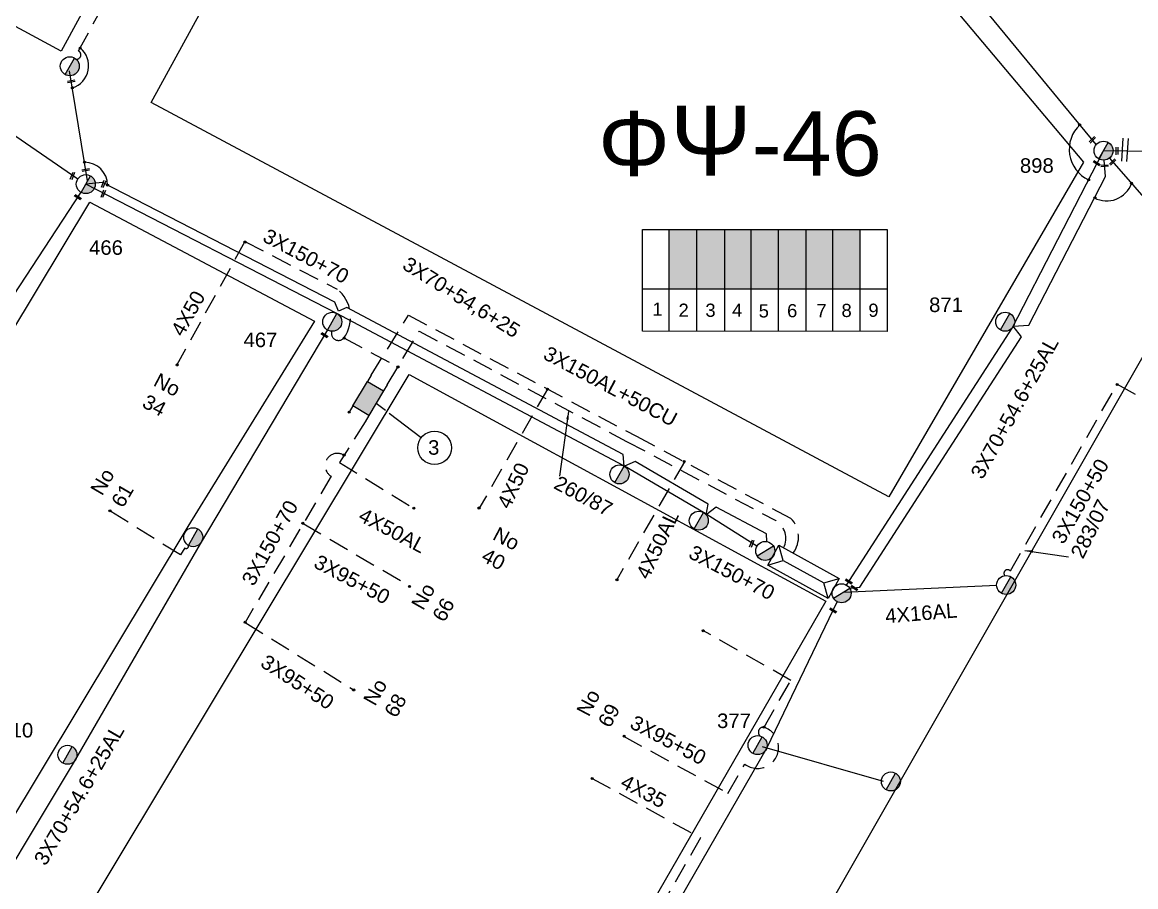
# Model space of a CAD drawing. Header units: millimetres. Extents: x 771 to 3391, y 686 to 1835.
# Drawn here: x 1395.5 to 1533.5, y 1486.4 to 1593.6 of the extents above; entities that cross this region are included whole.
import ezdxf

# ---------------------------------------------------------------- set-up
doc = ezdxf.new("R2010")
doc.units = ezdxf.units.MM
doc.linetypes.add('DASHED', pattern=[19.05, 12.7, -6.35])
for name, color, linetype in [('Link Box 4 Διευθύνσεων', 7, 'Continuous'), ('Pillar OTE', 7, 'Continuous'), ('Άγνωστα', 7, 'Continuous'), ('Γυμνά εναέρια ΧΤ και ΦΟΠ (3Φ)   4x50+16AL', 7, 'Continuous'), ('Εναέρια παροχή ΧΤ 4x16', 7, 'SYN_LINE'), ('Επιγραφές - Σχήματα', 7, 'Continuous'), ('Καλωδια ΧΤ  3X95+50', 7, 'Continuous'), ('Καλώδια ΧΤ   3x150+50CU', 7, 'DASHED'), ('Καλώδια ΧΤ   3x150+70AL', 7, 'DASHED'), ('Καλώδια ΧΤ   3x150AL+50CU', 7, 'DASHED'), ('Μηχανική τομή', 7, 'Continuous'), ('Στύλος ΦΜ', 7, 'Continuous'), ('Στύλος ΦΜ @ 1', 7, 'Continuous'), ('Συνδέσεις', 7, 'Continuous'), ('Συνεστραμμένα ΧΤ   3x70+54.6+25 AL', 7, 'SYN_LINE'), ('Τομή', 7, 'Continuous'), ('Υποσταθμός εναέριος 2 στύλων', 7, 'Continuous'), ('Υποσταθμός πόλεως', 7, 'Continuous'), ('Υπόβαθρο ΔΕΗ', 7, 'Continuous'), ('Υπόγεια καλώδια Παροχών ΧΤ   4x16AL', 7, 'DASHED'), ('Υπόγεια καλώδια Παροχών ΧΤ   4x50AL', 7, 'DASHED')]:
    doc.layers.add(name, color=color, linetype=linetype)
doc.styles.get("Standard").update_dxf_attribs({"font": 'ARIAL.TTF'})
doc.linetypes.add('SYN_LINE', pattern='A,0.5,-0.0001,["/\\/\\/\\/",Standard,S=0.1,R=0,X=0,Y=-0.05],-0.25', length=0.7501)
doc.dimstyles.new('ISO-25', dxfattribs={"dimtxt": 2.5, "dimasz": 2.5, "dimexe": 1.25, "dimexo": 0.625, "dimtad": 1, "dimtxsty": 'Standard', "dimcen": 2.5, "dimadec": 0, "dimazin": 0, "dimtfac": 1, "dimtmove": 0, "dimatfit": 3, "dimfxl": 1, "dimarcsym": 0})

# ---------------------------------------------------------------- blocks, each defined once
blk = doc.blocks.new('LINK BOX 4 ΑΝΑΧΩΡΗΣΕΩΝ')
at = {"layer": 'Link Box 4 Διευθύνσεων', "ltscale": 40}
blk.add_hatch(color=256, dxfattribs=at).paths.add_polyline_path([(-3.54, 0), (-3.54, -4.67), (3.54, -4.67), (3.54, 0)])
for p, q in [((-3.54, 0), (-5.33, 0)), ((5.33, 0), (3.54, 0)), ((-3.54, -4.67), (-5.33, -4.67)), ((5.33, -4.67), (3.54, -4.67))]:
    blk.add_line(p, q, dxfattribs=at)
blk.add_lwpolyline([(-3.54, -4.67), (-3.54, 0), (3.54, 0), (3.54, -4.67)], close=True, dxfattribs=at)
blk = doc.blocks.new('ΥΠΑΡΧΩΝ ΤΣΙΜΕΝΤΕΝΙΟΣ ΣΤΥΛΟΣ')
at = {"layer": 'Στύλος ΦΜ'}
blk.add_hatch(color=7, dxfattribs=at).paths.add_polyline_path([(-1.29, -2.28, 0.574793), (2.62, 0, 0.268822), (1.3, 2.27)])
at = {"layer": 'Στύλος ΦΜ', "color": 7}
blk.add_line((-1.29, -2.28), (1.3, 2.27), dxfattribs=at)
blk.add_circle((0, 0), 2.62, dxfattribs=at)
at = {"layer": 'Στύλος ΦΜ', "flags": 4}
for tag, p in [('ΑΡΙΘΜΟΣ', (-4.68, 8.05)), ('ΤΥΠΟΣ', (-4.91, 3.03))]:
    blk.add_attdef(tag, p, '', height=4, dxfattribs=at)
blk = doc.blocks.new('ΥΠΟΣΤΑΘΜΟΣ ΕΝΑΕΡΙΟΣ ΕΠΙ 2 ΣΤΥΛΩΝ')
at = {"layer": 'Υποσταθμός εναέριος 2 στύλων', "linetype": 'Continuous'}
for points in [[(-11.97, -2.11, 0.574793), (-8.45, -0.07, 0.268822), (-9.64, 1.98)], [(9.68, -2.15, 0.574793), (13.19, -0.1, 0.268822), (12.01, 1.95)]]:
    blk.add_hatch(color=256, dxfattribs=at).paths.add_polyline_path(points)
for p, q in [((-11.97, -2.11), (-9.64, 1.98)), ((9.68, -2.15), (12.01, 1.95))]:
    blk.add_line(p, q, dxfattribs=at)
for centre in [(-10.81, -0.07), (10.84, -0.1)]:
    blk.add_circle(centre, 2.36, dxfattribs=at)
at = {"layer": 'Υποσταθμός πόλεως', "linetype": 'Continuous', "ltscale": 40}
blk.add_lwpolyline([(-8.57, 2.82), (8.57, 2.82), (8.57, -2.82), (-8.57, -2.82)], close=True, dxfattribs=at)
for points in [[(-5.75, 0), (-8.57, 2.82)], [(5.75, 0), (8.57, 2.82)], [(-8.57, -2.82), (-5.75, 0)], [(-5.75, 0), (5.75, 0)], [(8.57, -2.82), (5.75, 0)]]:
    blk.add_lwpolyline(points, dxfattribs=at)
at = {"layer": 'Υποσταθμός εναέριος 2 στύλων', "ltscale": 40, "flags": 1}
for tag, p in [('ΜΕΤΑΣΧΗΜΑΤΙΣΜΟΣ', (14.09, 2.51)), ('ΙΣΧΥΣ', (14.07, -0.28)), ('ΑΡΙΘΜΟΣ', (14.19, -3))]:
    blk.add_attdef(tag, p, '', height=1.8, dxfattribs=at)
blk = doc.blocks.new('ΜΗΧΑΝΙΚΗ ΤΟΜΗ')
at = {"layer": 'Μηχανική τομή', "ltscale": 40}
for p, q in [((-1.89, 0.78), (1.89, 0.78)), ((1.89, 0), (-1.89, 0))]:
    blk.add_line(p, q, dxfattribs=at)
blk = doc.blocks.new('_ΣΥΝΔΕΣΗ')
at = {"layer": 'Συνδέσεις', "linetype": 'SYN_LINE', "ltscale": 40}
blk.add_hatch(color=256, dxfattribs=at).paths.add_polyline_path([(0.5, -0.01, 1), (-0.5, -0.01, 1)])
at = {"layer": 'Συνδέσεις'}
blk.add_circle((0, -0.01), 0.5, dxfattribs=at)
blk = doc.blocks.new('ΤΟΜΗ')
at = {"layer": 'Τομή', "ltscale": 40}
for p, q in [((-5.68, 0), (5.68, 0)), ((5.68, -2.33), (-5.68, -2.33))]:
    blk.add_line(p, q, dxfattribs=at)

msp = doc.modelspace()

# ---------------------------------------------------------------- hatches: boundary and pattern name
at = {"layer": 'Καλώδια ΧΤ   3x150+50CU', "linetype": 'DASHED', "ltscale": 0.2}
h = msp.add_hatch(color=6, dxfattribs=at)
h.dxf.hatch_style = 1
h.paths.add_polyline_path([(1475.69808, 1560.554), (1479.13795, 1560.55066), (1479.13841, 1567.91438), (1475.69854, 1567.91459)])
h = msp.add_hatch(color=85, dxfattribs=at)
h.dxf.hatch_style = 1
h.paths.add_polyline_path([(1482.57798, 1567.91416), (1479.13841, 1567.91438), (1479.13795, 1560.55066), (1482.57752, 1560.54732)])
h = msp.add_hatch(color=1, dxfattribs=at)
h.dxf.hatch_style = 1
h.paths.add_polyline_path([(1482.57752, 1560.54732), (1485.87508, 1560.54412), (1485.87554, 1567.91395), (1482.57798, 1567.91416)])
h = msp.add_hatch(color=30, dxfattribs=at)
h.dxf.hatch_style = 1
h.paths.add_polyline_path([(1489.26153, 1567.91374), (1485.87554, 1567.91395), (1485.87508, 1560.54412), (1489.26107, 1560.54083)])
h = msp.add_hatch(color=173, dxfattribs=at)
h.dxf.hatch_style = 1
h.paths.add_polyline_path([(1489.26107, 1560.54083), (1492.65772, 1560.53753), (1492.65818, 1567.91353), (1489.26153, 1567.91374)])
h = msp.add_hatch(color=5, dxfattribs=at)
h.dxf.hatch_style = 1
h.paths.add_polyline_path([(1492.65772, 1560.53753), (1495.99476, 1560.53429), (1495.99523, 1567.91332), (1492.65818, 1567.91353)])
h = msp.add_hatch(color=62, dxfattribs=at)
h.dxf.hatch_style = 1
h.paths.add_polyline_path([(1495.99476, 1560.53429), (1499.38314, 1560.531), (1499.3836, 1567.91311), (1495.99523, 1567.91332)])

# ---------------------------------------------------------------- linework, layer by layer
at = {"layer": 'Pillar OTE', "ltscale": 40}
for points in [[(1472.36983, 1555.27451), (1472.37063, 1567.9148), (1502.7037, 1567.9129), (1502.70291, 1555.24515), (1472.36983, 1555.27544)], [(1475.69774, 1555.27212), (1475.69854, 1567.91459)], [(1479.13762, 1555.26868), (1479.13841, 1567.91438)], [(1482.57719, 1555.26525), (1482.57798, 1567.91416)], [(1485.87474, 1555.26195), (1485.87554, 1567.91395)], [(1489.26074, 1555.25857), (1489.26153, 1567.91374)], [(1492.65739, 1555.25518), (1492.65818, 1567.91353)], [(1495.99443, 1555.25185), (1495.99523, 1567.91332)], [(1499.38281, 1555.24846), (1499.3836, 1567.91311)], [(1472.37017, 1560.55723), (1502.70324, 1560.52778)]]:
    msp.add_lwpolyline(points, dxfattribs=at)
at = {"layer": 'Άγνωστα', "color": 173, "linetype": 'DASHED', "ltscale": 0.2}
msp.add_lwpolyline([(1416.11726, 1528.71466, -0.712393323), (1415.64843, 1528.40944), (1415.10004, 1527.5357), (1415.10004, 1527.5357), (1415.10004, 1527.5357), (1406.44969, 1532.96499)], format="xyb", dxfattribs=at)
at = {"layer": 'Άγνωστα', "color": 85, "linetype": 'DASHED', "ltscale": 0.2}
msp.add_lwpolyline([(1487.45341, 1506.17127), (1490.78495, 1511.98417), (1479.8639, 1518.18177)], dxfattribs=at)
at = {"layer": 'Άγνωστα', "color": 85}
msp.add_lwpolyline([(1487.20391, 1503.79994), (1502.24017, 1499.48923)], dxfattribs=at)
at = {"layer": 'Άγνωστα', "color": 85, "linetype": 'DASHED', "ltscale": 0.2}
msp.add_lwpolyline([(1466.13989, 1499.82041), (1479.59087, 1492.46841), (1473.56744, 1481.9793), (1473.56744, 1481.9793), (1473.56744, 1481.9793), (1473.56744, 1481.9793, -0.395663216), (1473.98374, 1480.53528)], format="xyb", dxfattribs=at)
msp.add_arc((1487.36092, 1505.56746), 0.61085, 81.2914368, 231.5588375, dxfattribs=at)
at = {"layer": 'Γυμνά εναέρια ΧΤ και ΦΟΠ (3Φ)   4x50+16AL', "color": 1, "linetype": 'Continuous', "ltscale": 0.2}
msp.add_lwpolyline([(1528.62804, 1578.42111), (1508.00417, 1603.48542), (1485.81503, 1629.09346), (1458.64743, 1660.42299)], dxfattribs=at)
at = {"layer": 'Εναέρια παροχή ΧΤ 4x16', "color": 85, "linetype": 'Continuous', "ltscale": 0.2}
msp.add_lwpolyline([(1497.28571, 1522.9185), (1516.29202, 1523.77275)], dxfattribs=at)
at = {"layer": 'Καλωδια ΧΤ  3X95+50', "color": 30, "linetype": 'DASHED', "ltscale": 0.2}
for points in [[(1430.34173, 1531.4235), (1443.46191, 1523.72807)], [(1423.15143, 1519.14232), (1436.60524, 1510.80496)]]:
    msp.add_lwpolyline(points, dxfattribs=at)
at = {"layer": 'Καλωδια ΧΤ  3X95+50', "color": 85, "linetype": 'DASHED', "ltscale": 0.2}
msp.add_lwpolyline([(1470.03522, 1505.05713), (1482.98597, 1497.9778), (1482.98597, 1497.9778), (1485.06181, 1501.59752, 1.183768317), (1487.45341, 1506.17127)], format="xyb", dxfattribs=at)
at = {"layer": 'Καλώδια ΧΤ   3x150+50CU', "color": 62, "linetype": 'DASHED', "ltscale": 0.2}
msp.add_lwpolyline([(1402.19662, 1589.0041, 0.794839814), (1402.48403, 1590.03718), (1415.70619, 1614.35823), (1427.44091, 1636.03729), (1441.53203, 1661.95673, -0.714804111), (1442.36694, 1663.59986)], format="xyb", dxfattribs=at)
at = {"layer": 'Καλώδια ΧΤ   3x150+50CU', "color": 30, "linetype": 'DASHED', "ltscale": 0.2}
msp.add_lwpolyline([(1438.74191, 1549.83284), (1443.38537, 1557.26417), (1471.64865, 1542.24703), (1490.7922, 1532.07548, -0.370537747), (1491.06001, 1527.77497)], format="xyb", dxfattribs=at)
at = {"layer": 'Καλώδια ΧΤ   3x150+50CU', "color": 173, "linetype": 'DASHED', "ltscale": 0.2}
msp.add_lwpolyline([(1440.74814, 1548.64009), (1444.70056, 1555.28817), (1470.41468, 1541.62547), (1488.91612, 1531.79509, -0.390319631), (1489.87862, 1528.42751)], format="xyb", dxfattribs=at)
at = {"layer": 'Καλώδια ΧΤ   3x150+50CU', "color": 85, "linetype": 'DASHED', "ltscale": 0.2}
msp.add_lwpolyline([(1517.28108, 1524.97465, -0.961273123), (1518.00022, 1525.55476), (1531.21414, 1548.67957)], format="xyb", dxfattribs=at)
at = {"layer": 'Καλώδια ΧΤ   3x150+50CU', "color": 173, "linetype": 'DASHED', "ltscale": 0.2}
msp.add_arc((1434.70943, 1555.01743), 0.87641, 163.0091098, 318.8617974, dxfattribs=at)
at = {"layer": 'Καλώδια ΧΤ   3x150+70AL', "color": 173, "linetype": 'DASHED', "ltscale": 0.2}
msp.add_lwpolyline([(1423.10308, 1566.39817), (1434.52096, 1560.51375, -0.39924724), (1435.36948, 1554.44086), (1442.07776, 1550.87654)], format="xyb", dxfattribs=at)
at = {"layer": 'Καλώδια ΧΤ   3x150+70AL', "color": 30, "linetype": 'DASHED', "ltscale": 0.2}
msp.add_lwpolyline([(1435.39601, 1539.90181, 1.013803511), (1433.79916, 1537.29279), (1433.79916, 1537.29279), (1433.79916, 1537.29279), (1433.79916, 1537.29279), (1433.79916, 1537.29279), (1423.11905, 1519.16239), (1423.15143, 1519.14232)], format="xyb", dxfattribs=at)
at = {"layer": 'Συνεστραμμένα ΧΤ   3x70+54.6+25 AL', "color": 151, "linetype": 'SYN_LINE', "ltscale": 20}
msp.add_lwpolyline([(1598.14658, 1666.47977), (1587.5747, 1649.44146), (1575.98856, 1629.96551), (1559.58758, 1600.98106), (1546.91701, 1577.38929), (1529.53797, 1577.66929)], dxfattribs=at)
at = {"layer": 'Συνεστραμμένα ΧΤ   3x70+54.6+25 AL', "color": 62, "linetype": 'SYN_LINE', "ltscale": 15}
msp.add_lwpolyline([(1403.60759, 1573.911), (1401.37133, 1587.55042)], dxfattribs=at)
at = {"layer": 'Συνεστραμμένα ΧΤ   3x70+54.6+25 AL', "color": 85, "linetype": 'SYN_LINE', "ltscale": 8}
msp.add_lwpolyline([(1393.3677, 1580.38493), (1402.40967, 1574.18487)], dxfattribs=at)
at = {"layer": 'Συνεστραμμένα ΧΤ   3x70+54.6+25 AL', "color": 1, "linetype": 'SYN_LINE', "ltscale": 20}
msp.add_lwpolyline([(1497.66261, 1523.80871), (1518.22889, 1555.67725), (1529.53797, 1577.66929)], dxfattribs=at)
at = {"layer": 'Συνεστραμμένα ΧΤ   3x70+54.6+25 AL', "color": 5, "linetype": 'SYN_LINE', "ltscale": 20}
for points in [[(1498.0775, 1523.4018), (1499.31978, 1523.54398), (1519.3615, 1554.59968), (1518.33703, 1555.88754), (1520.29605, 1556.04781), (1529.762, 1574.45565), (1529.6184, 1576.49572)], [(1530.26983, 1576.7496), (1552.8232, 1550.90716), (1578.09445, 1520.84979)]]:
    msp.add_lwpolyline(points, dxfattribs=at)
at = {"layer": 'Συνεστραμμένα ΧΤ   3x70+54.6+25 AL', "color": 62, "linetype": 'SYN_LINE', "ltscale": 20}
msp.add_lwpolyline([(1470.12218, 1538.55406), (1469.99781, 1539.99237), (1435.72245, 1558.20391), (1434.71227, 1557.76975), (1434.23178, 1558.88775), (1405.43533, 1573.72854), (1403.38328, 1573.51752)], dxfattribs=at)
at = {"layer": 'Συνεστραμμένα ΧΤ   3x70+54.6+25 AL', "color": 6, "linetype": 'SYN_LINE', "ltscale": 20}
for points in [[(1470.00615, 1538.61571), (1434.5181, 1557.4716), (1403.38328, 1573.51752)], [(1402.76745, 1572.51349), (1382.16986, 1541.14116), (1369.41783, 1518.53201), (1352.77867, 1490.94145), (1342.59893, 1472.90265)]]:
    msp.add_lwpolyline(points, dxfattribs=at)
at = {"layer": 'Συνεστραμμένα ΧΤ   3x70+54.6+25 AL', "color": 173, "linetype": 'SYN_LINE', "ltscale": 20}
msp.add_lwpolyline([(1433.33355, 1555.43564), (1417.54564, 1528.92112), (1401.93686, 1501.92342), (1388.47101, 1479.50699), (1373.05228, 1454.45157)], dxfattribs=at)
at = {"layer": 'Συνεστραμμένα ΧΤ   3x70+54.6+25 AL', "color": 62, "linetype": 'SYN_LINE', "ltscale": 8}
msp.add_lwpolyline([(1487.80508, 1529.19809), (1487.76861, 1530.16811), (1481.5362, 1533.47958), (1480.29711, 1532.51511), (1480.53738, 1533.83819), (1471.4661, 1539.13501), (1470.15572, 1538.5519)], dxfattribs=at)
at = {"layer": 'Συνεστραμμένα ΧΤ   3x70+54.6+25 AL', "color": 6, "linetype": 'SYN_LINE', "ltscale": 8}
msp.add_lwpolyline([(1486.5769, 1528.60987), (1479.95327, 1532.81358), (1470.13879, 1538.54437)], dxfattribs=at)
at = {"layer": 'Συνεστραμμένα ΧΤ   3x70+54.6+25 AL', "color": 85, "linetype": 'SYN_LINE', "ltscale": 20}
msp.add_lwpolyline([(1496.50835, 1521.75564), (1487.78912, 1503.63217), (1473.43479, 1478.60193), (1456.15717, 1450.69307)], dxfattribs=at)
at = {"layer": 'Υπόβαθρο ΔΕΗ'}
for points in [[(1325.76263, 1630.35368), (1374.49078, 1711.41011), (1437.0363, 1675.55359), (1442.91252, 1668.29517), (1400.34033, 1589.98721), (1325.76263, 1630.35368)], [(1411.48434, 1583.63505), (1454.58698, 1662.40608), (1527.04956, 1576.23898), (1502.941, 1534.72826), (1411.48434, 1583.63505)], [(1344.08814, 1471.93386), (1403.87324, 1571.29893), (1431.74304, 1556.53891), (1416.00965, 1531.05788), (1370.91237, 1456.05286), (1344.08814, 1471.93386)], [(1472.20401, 1443.23765), (1536.27391, 1555.36213), (1546.31542, 1554.67562), (1575.8782, 1520.18288), (1532.64065, 1445.42572), (1512.46301, 1409.76323), (1472.20401, 1443.23765)], [(1382.71298, 1448.83635), (1443.47759, 1549.89527), (1495.13343, 1521.80768), (1435.34774, 1418.00605), (1382.71493, 1448.83521)], [(1439.38666, 1546.35004), (1440.52922, 1545.47564)], [(1440.99614, 1545.1183), (1444.95951, 1542.08511)]]:
    msp.add_lwpolyline(points, dxfattribs=at)
msp.add_circle((1446.61219, 1540.8203), 2.08113, dxfattribs=at)
for centre, radius, start, end in [((1400.88742, 1588.19173), 2.85088, 286.8447521, 50.9336543), ((1529.45849, 1577.83879), 4.17073, 133.1779676, 244.8224855), ((1403.20544, 1573.35953), 2.88129, 0.6641826, 89.5988381), ((1529.93601, 1574.72212), 3.28366, 242.2124212, 339.9664658)]:
    msp.add_arc(centre, radius, start, end, dxfattribs=at)
at = {"layer": 'Υπόγεια καλώδια Παροχών ΧΤ   4x16AL', "color": 85, "linetype": 'DASHED', "ltscale": 0.2}
msp.add_lwpolyline([(1531.22336, 1548.6957), (1545.37252, 1540.9891)], dxfattribs=at)
at = {"layer": 'Υπόγεια καλώδια Παροχών ΧΤ   4x50AL', "color": 173, "ltscale": 0.2}
msp.add_lwpolyline([(1423.10308, 1566.39817), (1414.67567, 1551.12257)], dxfattribs=at)
at = {"layer": 'Υπόγεια καλώδια Παροχών ΧΤ   4x50AL', "color": 30, "ltscale": 0.2}
for points in [[(1460.60501, 1548.11486), (1452.14885, 1533.33172)], [(1438.02518, 1544.06), (1434.81953, 1538.99008), (1444.04005, 1533.34279)], [(1477.58918, 1539.09065), (1469.19264, 1524.467)]]:
    msp.add_lwpolyline(points, dxfattribs=at)

# ---------------------------------------------------------------- block references
at = {"layer": 'Link Box 4 Διευθύνσεων', "xscale": 0.4999999999999999, "yscale": 0.4999999999999999, "zscale": 0.4999999999999999, "rotation": 59.26766363347113}
msp.add_blockref('LINK BOX 4 ΑΝΑΧΩΡΗΣΕΩΝ', (1437.38043, 1547.54279), dxfattribs=at)
at = {"layer": 'Μηχανική τομή'}
for p, xscale, yscale, zscale, rotation in [((1401.59706, 1586.17285), 0.249999999999919, 0.249999999999919, 0.249999999999919, 9.36315556123286), ((1528.2153, 1578.95191), 0.249999999999919, 0.249999999999919, 0.249999999999919, 44.83343942165225), ((1531.10886, 1577.64398), 0.2500000000002005, 0.2500000000002005, 0.2500000000002005, 271.0473935975166), ((1528.63669, 1576.02252), 0.25, 0.25, 0.25, 327.7252172787099), ((1530.73642, 1576.19345), 0.249999999999919, 0.249999999999919, 0.249999999999919, 44.83343942165225), ((1401.80576, 1574.50914), 0.249999999999919, 0.249999999999919, 0.249999999999919, 68.45138536945211), ((1403.38677, 1575.18318), 0.249999999999919, 0.249999999999919, 0.249999999999919, 9.363155561232862), ((1529.66605, 1575.70068), 0.25, 0.25, 0.25, 3.248143276477662), ((1405.67454, 1573.49883), 0.249999999999919, 0.249999999999919, 0.249999999999919, 68.45138536945211), ((1402.33841, 1571.82548), 0.25, 0.25, 0.25, 327.7252172787099), ((1405.63768, 1572.28247), 0.249999999999919, 0.249999999999919, 0.249999999999919, 68.45138536945211), ((1432.91504, 1554.70492), 0.25, 0.25, 0.25, 327.7252172787099), ((1486.02243, 1528.89703), 0.249999999999919, 0.249999999999919, 0.249999999999919, 68.45138536945211), ((1497.90608, 1524.16415), 0.25, 0.25, 0.25, 327.7252172787099), ((1498.59288, 1523.35759), 0.25, 0.25, 0.25, 327.7252172787099), ((1495.96159, 1520.57496), 0.25, 0.25, 0.25, 327.7252172787099)]:
    msp.add_blockref('ΜΗΧΑΝΙΚΗ ΤΟΜΗ', p, dxfattribs=dict(at, xscale=xscale, yscale=yscale, zscale=zscale, rotation=rotation))
at = {"layer": 'Στύλος ΦΜ @ 1', "ltscale": 40, "xscale": 0.4499999999998181, "yscale": 0.4499999999998181, "zscale": 0.4499999999998181}
for p in [(1401.39839, 1588.13809), (1469.53662, 1537.53217), (1479.36771, 1531.79169), (1416.69829, 1529.73913), (1517.46914, 1523.81199), (1503.17347, 1499.45168)]:
    msp.add_blockref('ΥΠΑΡΧΩΝ ΤΣΙΜΕΝΤΕΝΙΟΣ ΣΤΥΛΟΣ', p, dxfattribs=at)
at = {"layer": 'Στύλος ΦΜ @ 1', "ltscale": 40}
ref = msp.add_blockref('ΥΠΑΡΧΩΝ ΤΣΙΜΕΝΤΕΝΙΟΣ ΣΤΥΛΟΣ', (1529.5357, 1577.67058), dxfattribs=dict(at, xscale=0.4499999999998181, yscale=0.4499999999998181, zscale=0.4499999999998181))
ref.add_attrib('ΤΥΠΟΣ', '898', (1519.17327, 1574.92601), dxfattribs={"layer": 'Στύλος ΦΜ', "height": 1.8, "flags": 4})
ref = msp.add_blockref('ΥΠΑΡΧΩΝ ΤΣΙΜΕΝΤΕΝΙΟΣ ΣΤΥΛΟΣ', (1403.38102, 1573.51881), dxfattribs=dict(at, xscale=0.4499999999998181, yscale=0.4499999999998181, zscale=0.4499999999998181))
ref.add_attrib('ΤΥΠΟΣ', '466', (1403.787, 1564.75296), dxfattribs={"layer": 'Στύλος ΦΜ', "height": 1.8, "flags": 4})
ref = msp.add_blockref('ΥΠΑΡΧΩΝ ΤΣΙΜΕΝΤΕΝΙΟΣ ΣΤΥΛΟΣ', (1517.3491, 1556.46025), dxfattribs=dict(at, xscale=0.4499999999998181, yscale=0.4499999999998181, zscale=0.4499999999998181))
ref.add_attrib('ΤΥΠΟΣ', '871', (1507.91748, 1557.65981), dxfattribs={"layer": 'Στύλος ΦΜ', "height": 1.8, "flags": 4})
ref = msp.add_blockref('ΥΠΑΡΧΩΝ ΤΣΙΜΕΝΤΕΝΙΟΣ ΣΤΥΛΟΣ', (1433.93254, 1556.44971), dxfattribs=dict(at, xscale=0.4499999999998181, yscale=0.4499999999998181, zscale=0.4499999999998181))
ref.add_attrib('ΤΥΠΟΣ', '467', (1422.93006, 1553.30958), dxfattribs={"layer": 'Στύλος ΦΜ', "height": 1.8, "flags": 4})
ref = msp.add_blockref('ΥΠΑΡΧΩΝ ΤΣΙΜΕΝΤΕΝΙΟΣ ΣΤΥΛΟΣ', (1486.65696, 1503.95675), dxfattribs=dict(at, xscale=0.4499999999998181, yscale=0.4499999999998181, zscale=0.4499999999998181))
ref.add_attrib('ΤΥΠΟΣ', '377', (1481.62981, 1506.07737), dxfattribs={"layer": 'Στύλος ΦΜ', "height": 1.8, "flags": 4})
ref = msp.add_blockref('ΥΠΑΡΧΩΝ ΤΣΙΜΕΝΤΕΝΙΟΣ ΣΤΥΛΟΣ', (1401.10481, 1502.75699), dxfattribs=dict(at, xscale=0.4499999999998181, yscale=0.4499999999998181, zscale=0.4499999999998181))
ref.add_attrib('ΤΥΠΟΣ', '310', (1392.66852, 1504.90724), dxfattribs={"layer": 'Στύλος ΦΜ', "height": 1.8, "flags": 4})
at = {"layer": 'Συνδέσεις', "xscale": 0.25, "yscale": 0.25, "zscale": 0.25}
for p in [(1402.68964, 1590.36967), (1401.71355, 1585.46317), (1526.57598, 1580.87054), (1403.22561, 1576.24075), (1406.08654, 1573.39293), (1527.69105, 1574.04964), (1533.00794, 1573.62054), (1528.47511, 1571.82355), (1423.11158, 1566.34103), (1435.40582, 1554.41795), (1414.69586, 1551.09608), (1442.07603, 1550.85064), (1531.24229, 1548.66405), (1460.60369, 1548.11255), (1436.01895, 1545.25274), (1435.38871, 1539.93206), (1477.55424, 1539.13372), (1444.05277, 1533.335), (1452.12421, 1533.36025), (1406.37984, 1533.01134), (1430.2968, 1531.46633), (1469.22616, 1524.44901), (1443.49288, 1523.63618), (1423.12552, 1519.19048), (1479.90929, 1518.14701), (1436.58636, 1510.79627), (1487.45357, 1506.1815), (1470.11199, 1505.07553), (1466.15467, 1499.81365)]:
    msp.add_blockref('_ΣΥΝΔΕΣΗ', p, dxfattribs=at)
at = {"layer": 'Τομή', "xscale": 0.2500000000000557, "yscale": 0.2500000000000557, "zscale": 0.2500000000000557, "rotation": 266.3054486218056}
msp.add_blockref('ΤΟΜΗ', (1532.47901, 1577.76124), dxfattribs=at)
at = {"layer": 'Υποσταθμός εναέριος 2 στύλων', "xscale": 0.4999999999999998, "yscale": 0.4999999999999998, "zscale": 0.4999999999999998, "rotation": 331.0862577479416}
msp.add_blockref('ΥΠΟΣΤΑΘΜΟΣ ΕΝΑΕΡΙΟΣ ΕΠΙ 2 ΣΤΥΛΩΝ', (1492.3515, 1525.45348), dxfattribs=at)

# ---------------------------------------------------------------- texts
at = {"ltscale": 30, "char_height": 1.63441, "width": 11.2572904, "attachment_point": 1}
for s, insert in [('1', (1473.616, 1558.83583)), ('2', (1476.85446, 1558.70237)), ('3', (1480.18505, 1558.70237)), ('4', (1483.48856, 1558.70237)), ('5', (1486.79206, 1558.62119)), ('6', (1490.31219, 1558.64826)), ('7', (1493.94064, 1558.64826)), ('8', (1497.0546, 1558.67531)), ('9', (1500.38518, 1558.70237))]:
    msp.add_mtext(s, dxfattribs=dict(at, insert=insert))
at = {"layer": 'Άγνωστα', "color": 7, "char_height": 1.8, "attachment_point": 1}
for s, gutter_width, insert, rotation in [('3X150+70', 12.5, (1426.01558, 1568.09877), 332.0897021), ('3X70+54,6+25', 12.5, (1443.43621, 1564.63178), 328.042606), ('4X50', 12.5, (1413.83282, 1555.37401), 60.7638621), ('3X150+50', 12.5, (1523.00225, 1529.64283), 60.2522533), ('4X50', 12.5, (1454.28091, 1533.86955), 64.7002128), ('260/87', 1.4981, (1462.09038, 1537.45648), 332.0897021), ('3X150+70', 12.5, (1422.61583, 1524.43663), 60.9868747), ('283/07', 12.5, (1525.37144, 1527.74045), 63.4961818), ('3X150+70', 12.5, (1478.79842, 1528.85511), 332.0897021), ('3X95+50', 12.5, (1432.33482, 1527.67435), 332.0897021), ('3X95+50', 12.5, (1425.87014, 1515.3097), 326.8980617), ('3X95+50', 12.5, (1471.52365, 1507.76036), 332.0897021), ('4X35', 12.5, (1470.35013, 1500.41068), 332.0897021)]:
    msp.add_mtext_dynamic_manual_height_columns(s, width=1.8, gutter_width=gutter_width, heights=[0.04535], dxfattribs=dict(at, insert=insert, rotation=rotation))
at = {"layer": 'Άγνωστα', "color": 7}
note = msp.add_mtext_dynamic_manual_height_columns('No ', width=1.8, gutter_width=1.73004, heights=[0.04535, 0], dxfattribs=dict(at, insert=(1409.35568, 1551.84727), char_height=1.8, attachment_point=1, rotation=332.0897021))
for column, words in zip(note.columns.linked_columns, ['34']):
    column.text = words
note = msp.add_mtext_dynamic_manual_height_columns('No ', width=1.8, gutter_width=1.77481, heights=[0.04535, 0], dxfattribs=dict(at, insert=(1402.04804, 1532.59634), char_height=1.8, attachment_point=1, rotation=59.7536299))
for column, words in zip(note.columns.linked_columns, ['61']):
    column.text = words
note = msp.add_mtext_dynamic_manual_height_columns('No ', width=1.8, gutter_width=1.4981, heights=[0.04535, 0], dxfattribs=dict(at, insert=(1451.60615, 1532.65996), char_height=1.8, attachment_point=1, rotation=332.0897021))
for column, words in zip(note.columns.linked_columns, ['40']):
    column.text = words
note = msp.add_mtext_dynamic_manual_height_columns('No ', width=3.1423068, gutter_width=0.56303, heights=[0.04535, 0], dxfattribs=dict(at, insert=(1441.80361, 1518.22078), char_height=1.8, attachment_point=1, rotation=60.5537105))
for column, words in zip(note.columns.linked_columns, ['66']):
    column.text = words
note = msp.add_mtext_dynamic_manual_height_columns('No ', width=1.8, gutter_width=1.80946, heights=[0.04535, 0], dxfattribs=dict(at, insert=(1435.89674, 1506.4379), char_height=1.8, attachment_point=1, rotation=60.5537105))
for column, words in zip(note.columns.linked_columns, ['68']):
    column.text = words
note = msp.add_mtext_dynamic_manual_height_columns('No ', width=1.8, gutter_width=1.82696, heights=[0.04535, 0], dxfattribs=dict(at, insert=(1462.4249, 1505.02323), char_height=1.8, attachment_point=1, rotation=62.0897021))
for column, words in zip(note.columns.linked_columns, ['69']):
    column.text = words
at = {"layer": 'Επιγραφές - Σχήματα', "color": 7, "insert": (1446.50892, 1540.85447), "char_height": 1.8, "width": 5.4525579, "attachment_point": 5, "rotation": 359.9962114}
msp.add_mtext('3', dxfattribs=at)
at = {"layer": 'Καλώδια ΧΤ   3x150AL+50CU', "color": 7, "insert": (1460.78278, 1553.52351), "char_height": 1.8, "attachment_point": 1, "rotation": 332.0897021}
msp.add_mtext_dynamic_manual_height_columns('3X150AL+50CU', width=1.8, gutter_width=12.5, heights=[0.04535], dxfattribs=at)
at = {"layer": 'Συνεστραμμένα ΧΤ   3x70+54.6+25 AL', "color": 7, "char_height": 1.8, "attachment_point": 1}
for insert, rotation in [((1512.96121, 1537.67212), 60.9364053), ((1396.84899, 1489.78724), 59.8533125)]:
    msp.add_mtext_dynamic_manual_height_columns('3X70+54.6+25AL', width=1.8, gutter_width=12.5, heights=[0.04535], dxfattribs=dict(at, insert=insert, rotation=rotation))
at = {"layer": 'Υπόβαθρο ΔΕΗ', "insert": (1466.87401, 1583.23097), "char_height": 8, "attachment_point": 1}
msp.add_mtext_dynamic_manual_height_columns('Φ{\\H1.0833x;Ψ}-46', width=84.657329, gutter_width=12.5, heights=[0], dxfattribs=at)
at = {"layer": 'Υπόγεια καλώδια Παροχών ΧΤ   4x16AL', "color": 7, "insert": (1502.39903, 1520.84632), "char_height": 1.8, "attachment_point": 1, "rotation": 4.7224201}
msp.add_mtext_dynamic_manual_height_columns('4X16AL', width=1.8, gutter_width=12.5, heights=[0.04535], dxfattribs=at)
at = {"layer": 'Υπόγεια καλώδια Παροχών ΧΤ   4x50AL', "color": 7, "char_height": 1.8, "attachment_point": 1}
for insert, rotation in [((1437.86713, 1533.46574), 332.0897021), ((1471.50566, 1525.13857), 64.7002128)]:
    msp.add_mtext_dynamic_manual_height_columns('4X50AL', width=1.8, gutter_width=12.5, heights=[0.04535], dxfattribs=dict(at, insert=insert, rotation=rotation))

# ---------------------------------------------------------------- leaders
at = {"layer": 'Επιγραφές - Σχήματα', "ltscale": 40}
for points in [[(1463.22685, 1545.31848), (1462.09031, 1537.31475)], [(1519.782, 1528.09868), (1525.18919, 1527.3079)]]:
    msp.add_leader(points, dimstyle='ISO-25', override={"dimasz": 1, "dimtad": 0}, dxfattribs=at)

doc.saveas('drawing.dxf')
